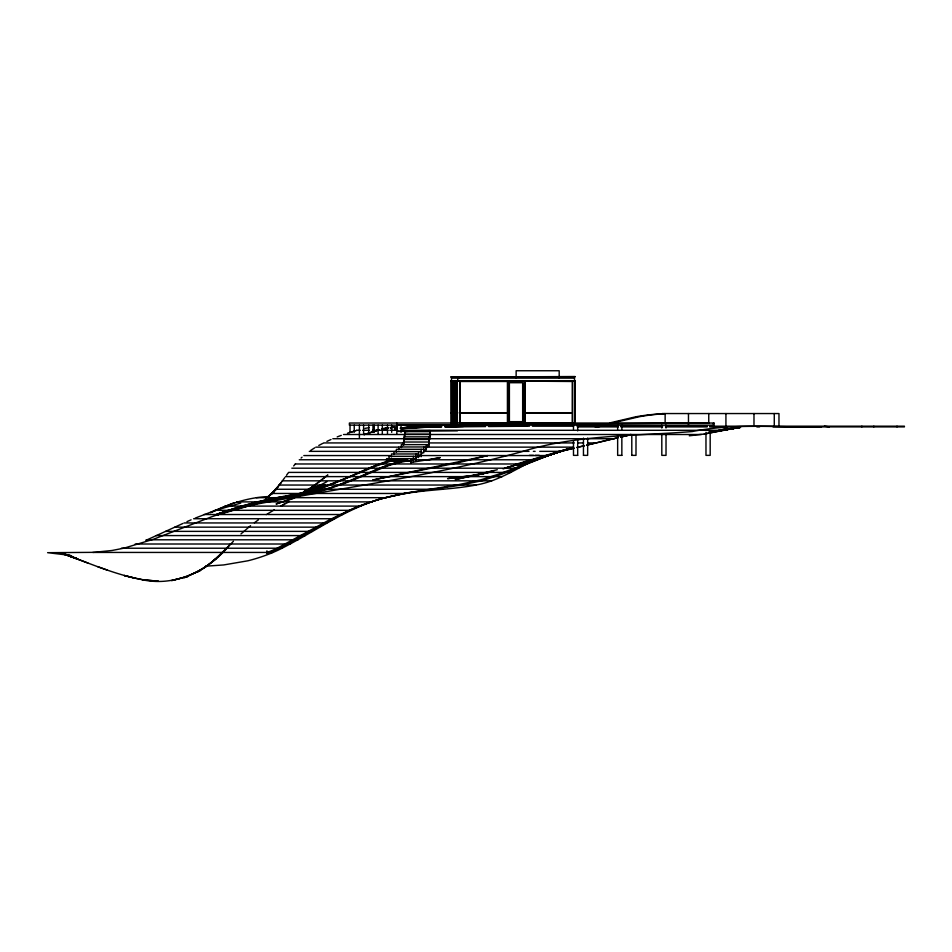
<?xml version="1.0" encoding="UTF-8"?>
<svg xmlns="http://www.w3.org/2000/svg" width="952" height="952" viewBox="0 0 952 952"><rect width="100%" height="100%" fill="white"/><g stroke="black" fill="none" stroke-linecap="round" stroke-linejoin="round"><path stroke-width="1.43" d="M524.255 381.133L572.271 381.49L572.259 412.704L524.707 412.704M401.708 460.78L410.8 460.792L418.761 456.21A193.97 55.287 90 0 0 420.534 454.806L421.736 453.711A145.442 41.448 90 0 0 424.473 450.736L428.9 444.62L429.78 434.933A136.172 4.962 90 0 1 430.137 431.958L430.34 430.649L420.867 430.685M403.184 444.703L404.659 434.671A131.662 4.796 90 0 1 405.088 431.661A128.068 127.984 90 0 1 409.824 431.197L419.285 430.72M284.743 477.666L275.271 490.685M401.554 446.952L402.089 446.238M286.516 475.226L288.289 472.823M281.209 482.545L271.451 494.028L277.663 487.317L267.595 497.242L274.057 491.851L265.656 498.788M293.668 465.933L295.501 463.802M208.238 565.083L196.921 572.2C210.261 565.369 220.757 554.35 230.919 543.58C209.511 570.427 174.728 587.872 140.218 579.256C114.109 574.139 89.607 563.346 64.736 554.29L88.012 563.084M231.562 543.164L233.43 541.271M220.317 554.409L227.825 546.96M223.482 551.375L212.701 561.311L215.949 558.705L204.906 567.273M240.963 533.929L250.554 525.694M301.094 458.055L302.046 457.186M389.82 458.519L388.737 459.34M410.8 460.97L386.572 460.97L387.654 460.161M254.446 522.707L258.373 519.875M307.151 490.756L327.869 474.988L309.091 489.756L315.624 484.782L304.271 491.72M310.792 450.355L314.755 447.797M266.298 514.627L274.319 509.82M297.964 495.564L292.918 498.646L276.08 504.001L299.88 495.873M282.387 505.298L284.398 504.179L280.685 506.214L288.801 501.954M318.777 445.476L322.823 443.346M533.203 460.506C514.842 469.967 496.932 481.379 476.238 484.984C449.725 490.101 422.438 489.471 396.02 495.349C352.085 503.049 316.814 531.418 277.627 550.399A169.849 169.801 -90 0 1 247.913 560.788L223.732 564.941L205.596 566.202M313.137 488.745L326.857 481.736M313.041 488.852L318.765 486.151L303.414 491.684M312.458 489.09L318.765 486.151M326.905 441.371L330.998 439.515M182.867 523.481L145.894 540.367M353.858 474.822L363.069 470.764M355.572 474.06L351.181 476M359.225 472.454L360.57 471.859M352.573 475.381L348.075 477.345M186.973 521.636L191.102 519.84M361.903 471.276L372.66 466.682M349.836 476.583L340.007 480.76M363.248 470.693L371.316 467.23M370.495 472.168L361.213 476.131M370.709 472.073L375.909 469.86M210.618 512.604C228.861 503.953 248.163 497.349 268.524 496.575M347.147 477.749L320.062 488.245L297.655 493.933M371.411 471.775L372.339 471.371M365.889 474.155L364.045 474.941M374.184 470.585L378.515 468.777M362.914 475.417L358.464 477.273M210.725 512.569L234.216 502.692M376.956 469.419L380.36 468.027M360.308 476.512L357.559 477.642M339.459 480.986L337.305 481.867M372.375 466.789L391.748 460.09L407.718 460.113L407.718 460.816L399.423 462.577A246.211 172.026 -90 0 0 385.251 466.837L347.694 482.259L324.132 490.399L261.086 502.43L216.509 515.151L216.509 514.449L219.234 513.449L241.106 506.226M357.702 477.583L353.918 479.118M379.384 468.42L381.716 467.492M356.393 478.118L343.755 483.057M373.517 466.325L376.933 464.969M336.77 482.081L334.616 482.938M195.231 518.102L215.366 510.379L240.761 503.084M353.002 479.487L351.133 480.224M334.081 483.152L321.562 487.745A335.318 234.287 -90 0 1 305.568 492.279L299.13 493.648M381.133 467.718L386.381 465.73M337.163 436.932L341.28 435.362M350.193 480.593L347.694 481.557M381.907 467.408L385.262 466.147A246.211 172.026 90 0 1 399.423 461.875L407.718 460.113L401.018 461.506M346.921 481.855L345.338 482.462M378.075 464.54L380.788 463.529A240.677 168.159 -90 0 1 391.748 460.078L391.748 460.792L375.802 466.123L321.562 488.447A335.318 234.287 -90 0 1 305.568 492.981L299.13 494.35M344.612 482.735L331.593 487.388M342.958 483.354L340.566 484.247M554.945 452.795L502.12 474.12L482.783 480.546L460.459 485.246L406.445 493.005L384.263 497.979A226.826 226.826 0 0 0 371.066 501.978A237.31 237.31 0 0 0 345.374 512.343L278.317 548.78A177.715 177.715 0 0 1 266.929 553.624L266.929 550.815M216.509 515.151L248.448 504.834M217.568 514.056L220.733 512.914M313.208 488.9L325.084 484.568L304.711 490.97M338.995 484.818L339.781 484.532M338.21 485.103L336.675 485.651M221.792 512.533L224.97 511.426M556.206 452.7L498.348 474.251L480.855 479.796L458.59 484.675L404.707 493.279L382.561 498.42A247.877 247.877 0 0 0 353.132 508.57L330.891 519.078L276.496 548.566A181.225 181.225 0 0 1 266.929 552.6M556.503 452.593L565.012 449.713M378.86 429.935L363.866 434.671L377.825 430.149M227.088 510.7L230.277 509.629M332.772 486.996L330.356 487.805M231.336 509.284L255.076 502.406M517.376 465.611L572.14 447.726L546.734 455.77L568.511 448.892M548.09 455.52L571.973 447.773M547.65 455.627L571.545 447.94M330.118 487.876L317.789 491.351M547.198 455.71L571.676 447.892L546.281 455.818M347.456 433.243L354.846 430.982M328.797 488.293L323.49 489.887A263.418 184.057 90 0 1 318.147 491.268L301.701 494.445M238.309 507.821L216.509 514.449M238.928 507.63L237.607 508.737M356.881 430.375L349.503 432.601M238.464 507.725L240.261 507.226M503.025 468.896L561.192 451.236L573.913 448.19M239.714 507.345L245.949 505.536M574.163 448.154L561.192 451.236L504.762 468.205L562.989 450.832M241.118 506.964L242.522 506.547M514.925 464.588L568.07 448.785M595.286 427.067L602.664 424.925M242.201 505.905L269.238 499.193M243.926 506.143L244.628 505.94M597.594 427.079L603.925 425.294M245.33 505.738L247.199 505.179M246.735 505.345L248.841 504.774M610.053 422.843L635.698 416.809A210.666 210.666 0 0 1 665.139 413.656L665.139 423.569M248.246 504.929L257.587 502.537M248.96 504.738L250.043 504.441M611.315 423.283L639.042 416.786A195.005 195.005 0 0 1 665.139 413.739M497.277 469.729L455.223 479.57L490.244 472.121L473.751 475.5L486.662 472.977M250.281 504.382L261.455 501.585M250.959 504.167L258.266 502.335M621.12 436.944L631.093 434.469M255.874 502.204L260.658 501.061M621.073 436.968L630.867 434.564M399.661 461.815L398.329 462.148A242.51 169.444 90 0 0 386.381 465.718M630.557 434.612L620.585 437.039L630.355 434.671M477.357 474.822L493.743 470.859L477.357 474.822L447.559 478.63L472.835 475.619M576.745 447.523L584.587 445.655M586.646 445.155L617.741 437.718M576.888 447.5L584.242 445.75M586.884 445.12L618.276 437.658M259.86 501.954L259.063 502.144L283.613 497.36M261.455 500.883L262.264 500.704M260.277 501.906L273.7 499.122M316.802 491.577L304.7 493.933M263.061 500.526L266.262 499.812M261.61 501.609L297.655 494.635M267.357 499.586L277.08 497.634M381.621 429.352L388.511 427.912M704.325 433.993L705.42 433.815M271.189 498.788L273.117 498.408M705.206 433.862L734.325 427.995M705.646 433.767L737.264 427.793L708.609 432.565L737.681 427.757L708.823 432.446L738.097 427.71L709.228 432.184L738.514 427.662L713.964 431.28L739.347 427.567M426.294 460.375L440.217 457.626L411.3 462.446M274.081 498.217L282.887 496.575M376.099 430.506L378.967 429.959M381.823 429.411L387.535 428.329M390.391 427.781L394.675 426.96L390.463 427.579M297.964 493.874L294.632 494.505M297.56 493.957L285.433 496.123M277.948 497.479L279.9 497.111M275.045 498.872L281.78 497.67M364.997 428.388L369.055 427.686M280.899 496.932L281.899 496.754M293.644 494.683L290.717 495.207M282.649 496.623L284.041 496.373M283.863 496.408L286.802 495.897M287.778 495.718L289.729 495.373M283.125 497.432L286.516 496.873M284.196 497.265L285.35 497.063M303.355 494.159L291.74 496.028M285.826 496.992L288.837 496.492M287.099 496.777L288.254 496.587M288.515 496.551L290.586 496.218M299.309 494.826L300.654 494.6M289.872 496.325L292.561 495.897M298.702 494.921L292.907 495.849M390.974 427.531L394.675 426.96M387.642 427.983L382.014 428.805L387.607 428.091M715.821 430.828L712.929 431.22L715.904 430.816M441.288 426.722L407.147 427.258L400.102 428.186L414.382 426.365M719.117 430.197L739.763 427.519M390.403 427.745L397.4 426.865M719.522 429.971L740.18 427.472M689.284 435.814L704.539 433.969M722.818 429.423L740.596 427.412M386.572 460.97L395.663 460.756M431.684 426.639L403.767 427.9L441.68 426.924M444.596 426.853L463.553 426.365L445.738 426.651M430.34 430.649L397.865 431.351L457.448 430.839M391.748 460.792L392.748 460.78M824.361 426.187L829.311 426.889M407.147 427.258L426.401 427.091M445.655 426.912L485.651 426.555M488.614 426.532L527.134 426.187M708.324 423.033L396.782 425.139L396.782 423.033M393.747 460.768L400.197 460.768M451.01 381.133L575.115 381.133L575.044 423.247L575.115 380.681L451.01 380.681L451.093 423.247M451.105 381.49L457.65 381.49M459.709 381.49L507.428 381.49L507.416 412.704L460.149 412.704L460.161 381.49L460.173 412.704M575.032 381.49L575.032 412.704M453.937 382.716L454.794 382.716M451.105 412.704L457.65 412.704M451.105 413.049L457.65 413.049M524.707 413.049L572.271 413.049L572.247 422.831L524.707 422.831M575.032 413.049L575.032 422.831M662.14 413.549L778.974 413.549L778.974 426.187M453.937 421.665L454.794 421.665M509.391 421.665L522.672 421.665L522.66 382.716L509.391 382.716L509.403 421.665M451.105 422.831L457.65 422.831M441.728 426.187L437.206 426.187L437.206 425.139M444.596 426.187L450.332 426.187L450.332 425.139M451.01 426.187L485.294 426.187M488.233 426.187L529.467 426.187M532.418 426.187L573.651 426.187M577.376 426.187L618.407 426.187M620.847 426.187L662.592 426.187M665.472 426.187L707.312 426.187M709.633 426.187L904.4 426.187L904.4 426.889L773 426.889M821.528 426.901C778.403 427.698 734.837 423.009 692.199 431.553C635.222 436.159 577.186 434.374 521.898 451.676C433.505 476.024 342.315 487.495 252.482 504.976A388.856 388.749 -89.9 0 0 211.094 516.995L153.558 539.213L124.176 548.114L111.991 550.494L93.653 552.35L47.6 552.684L68.758 555.194M577.376 426.889L618.407 426.889M620.847 426.889L662.592 426.889M665.472 426.889L707.205 426.889M709.633 426.889L727.364 426.889M756.84 426.889L759.601 426.889M356.607 430.292L360.249 430.292M362.664 430.292L369.197 430.292M372.446 430.292L378.825 430.292M379.455 430.292L388.142 430.292M389.773 430.292L397.579 430.292M401.803 430.292L721.985 430.292M430.34 431.661L404.826 431.661L404.826 434.624M430.054 434.255L404.564 434.255L404.564 437.218M343.517 434.505L701.41 434.505M429.768 436.849L404.303 436.849L404.303 439.812M332.831 438.717L584.778 438.717M586.325 438.717L614.111 438.717M429.483 439.443L404.029 439.443L404.029 442.406M429.197 442.025L403.767 442.025L403.767 445M323.68 442.93L403.945 442.93M428.888 442.93L574.211 442.93M577.685 442.93L583.409 442.93M587.931 442.93L596.166 442.93M428.9 444.62L401.316 444.62L401.316 447.595M426.317 446.964L398.852 446.964L398.852 449.927M315.862 447.142L398.233 447.142M425.556 447.142L573.366 447.142M423.735 449.296L396.401 449.296L396.401 452.271M309.269 451.355L396.746 451.355M424.199 451.355L529.003 451.355M533.382 451.355L535.119 451.355M539.748 451.355L561.156 451.355M421.141 451.629L393.938 451.629L393.938 454.604M418.559 453.973L391.486 453.973L391.486 456.936M529.336 455.365L533.513 455.365M535.131 455.365L539.296 455.365M577.674 455.365L573.497 455.365L573.473 440.978M583.469 455.365L587.646 455.365L587.67 438.098M621.834 455.365L617.658 455.365L617.646 435.219M631.819 455.365L635.995 455.365L636.007 435.219M303.819 455.568L390.165 455.568M417.559 455.568L548.043 455.568M415.964 456.305L389.035 456.305L389.035 459.269M413.382 458.638L386.572 458.638L386.572 461.613M299.261 459.768L386.452 459.768M390.546 459.768L405.516 459.768M412.121 459.768L536.833 459.768M295.334 463.981L526.92 463.981M291.836 468.194L518.685 468.194M288.587 472.406L510.784 472.406M285.41 476.619L502.204 476.619M282.256 480.831L491.779 480.831M278.972 485.044L475.929 485.044M275.437 489.257L442.49 489.257M271.475 493.469L405.814 493.469M256.29 497.682L386.095 497.682M236.727 501.894L288.944 501.894M289.848 501.894L372.149 501.894M224.898 506.107L360.868 506.107M214.974 510.32L231.967 510.32M232.157 510.32L351.145 510.32M203.954 514.52L218.377 514.52M218.674 514.52L266.477 514.52M267.571 514.52L342.458 514.52M193.625 518.733L334.461 518.733M184.045 522.945L326.881 522.945M174.811 527.158L319.586 527.158M165.636 531.371L312.435 531.371M156.247 535.583L305.318 535.583M146.299 539.796L298.059 539.796M135.184 544.008L290.479 544.008M121.38 548.221L282.244 548.221M92.82 552.434L272.986 552.434M396.746 460.756L397.746 460.756M405.73 460.816L406.718 460.816M399.733 460.768L403.731 460.804M142.895 579.708L158.46 581.255L143.871 579.899L133.625 577.9M65.628 554.469L71.388 555.849M71.686 555.849L59.012 552.731L76.755 558.384L59.678 552.767M97.628 566.642L107.207 570.058M68.782 555.885L78.397 559.467M897.01 426.187L897.01 426.889M873.829 426.187L873.829 426.889M861.869 426.187L861.869 426.889M774.273 413.549L774.273 426.187M753.984 413.549L753.984 426.187M725.924 413.549L725.924 426.187M713.453 423.033L713.453 425.139M710.18 432.339L710.18 455.365L705.979 455.365L705.967 432.339M708.752 413.549L708.752 423.378M688.474 413.549L688.474 426.187M666.019 425.139L666.019 428.019M666.019 435.219L666.019 455.365L661.818 455.365L661.807 435.219M661.807 425.139L661.807 428.019M631.795 435.219L631.795 455.365M621.846 425.139L621.846 429.459M621.846 435.219L621.846 455.365M617.646 425.139L617.646 429.459M588.895 425.139L588.895 426.187M583.457 438.098L583.457 455.365M577.685 425.139L577.685 430.899M577.685 439.538L577.685 455.365M577.436 425.139L577.436 426.187M574.532 376.933L574.532 380.681M573.402 376.623L573.402 378.134L452.724 378.134L452.724 376.623M573.473 425.139L573.473 429.459M572.711 381.133L572.676 423.247M559.193 378.027L559.193 370.745L516.139 370.745L516.139 378.027M525.016 413.049L524.98 422.831M524.719 413.049L524.731 422.831M524.528 381.133L524.564 423.247M524.278 381.133L524.255 423.247M459.721 381.133L459.721 423.247M458.912 376.623L458.912 378.134M457.757 376.933L457.757 380.681M457.317 380.681L457.317 423.247L457.234 381.133M457.067 413.049L457.079 422.831M456.639 413.049L456.651 422.831M456.222 413.049L456.21 422.831M455.984 381.133L456.067 423.247M455.651 381.49L455.651 412.704M455.651 413.049L455.651 422.831M455.127 381.133L455.127 423.247M454.735 381.133L454.866 412.704M454.866 413.049L454.866 422.831M454.425 381.133L454.425 423.247M454.294 381.49L454.294 412.704M454.294 413.049L454.294 422.831M453.961 381.133L454.044 423.247M453.89 381.133L453.89 423.247M453.628 381.49L453.628 412.704M453.533 413.049L453.628 422.831M453.188 381.133L453.188 423.247M453.104 381.133L453.116 423.247M451.95 381.133L451.95 423.247M451.534 381.49L451.534 412.704M451.534 413.049L451.534 422.831M451.486 376.933L451.486 380.681M438.86 425.139L438.86 426.187M430.34 433.148L430.34 436.111M430.054 431.661L430.054 436.111M429.768 434.255L429.768 437.218M429.483 436.849L429.483 439.812M429.197 439.443L429.197 442.406M428.9 442.025L428.9 446.488M426.317 444.62L426.317 449.927M423.735 446.964L423.735 452.902M421.141 449.296L421.141 456.722M418.559 451.629L418.559 457.579M415.964 453.973L415.964 460.756M413.382 456.305L413.382 461.613M410.8 458.638L410.8 463.1M401.042 425.139L401.042 432.339M396.829 425.139L396.829 433.779M391.688 425.139L391.688 432.339M387.476 425.139L387.476 433.779M382.323 425.139L382.323 433.779M378.111 425.139L378.111 433.779M374.255 425.139L374.255 432.339M372.97 425.139L372.97 432.339M368.757 425.139L368.757 433.779M363.604 425.139L363.604 433.779M359.392 425.139L359.392 438.098M354.239 425.139L354.239 432.339M350.027 425.139L350.027 432.339M556.004 452.39A491.553 491.553 0 0 1 560.466 450.796M524.719 381.49L524.719 412.704L524.731 381.49M524.992 381.49L524.992 412.704L524.98 381.49M200.325 570.427L184.557 577.602L200.325 570.427M188.068 576.388L171.717 580.553L188.068 576.388M487.567 455.603L459.28 462.493L372.66 480.034L487.567 455.603M397.281 428.555L394.473 428.924L397.317 428.567M415.179 427.507L401.411 428.697L430.875 426.901L415.179 427.507M575.115 376.623L451.01 376.933L575.115 376.623M507.428 413.049L460.149 413.049L460.149 422.831L507.428 422.831L507.428 413.049M713.976 423.033L349.384 423.033L349.384 425.139L713.976 425.139L713.976 423.033M135.577 578.316L124.236 575.508L135.577 578.316M507.868 423.247L507.868 381.133L507.809 423.247M452.533 422.831L452.533 413.049L452.521 422.831"/></g></svg>
